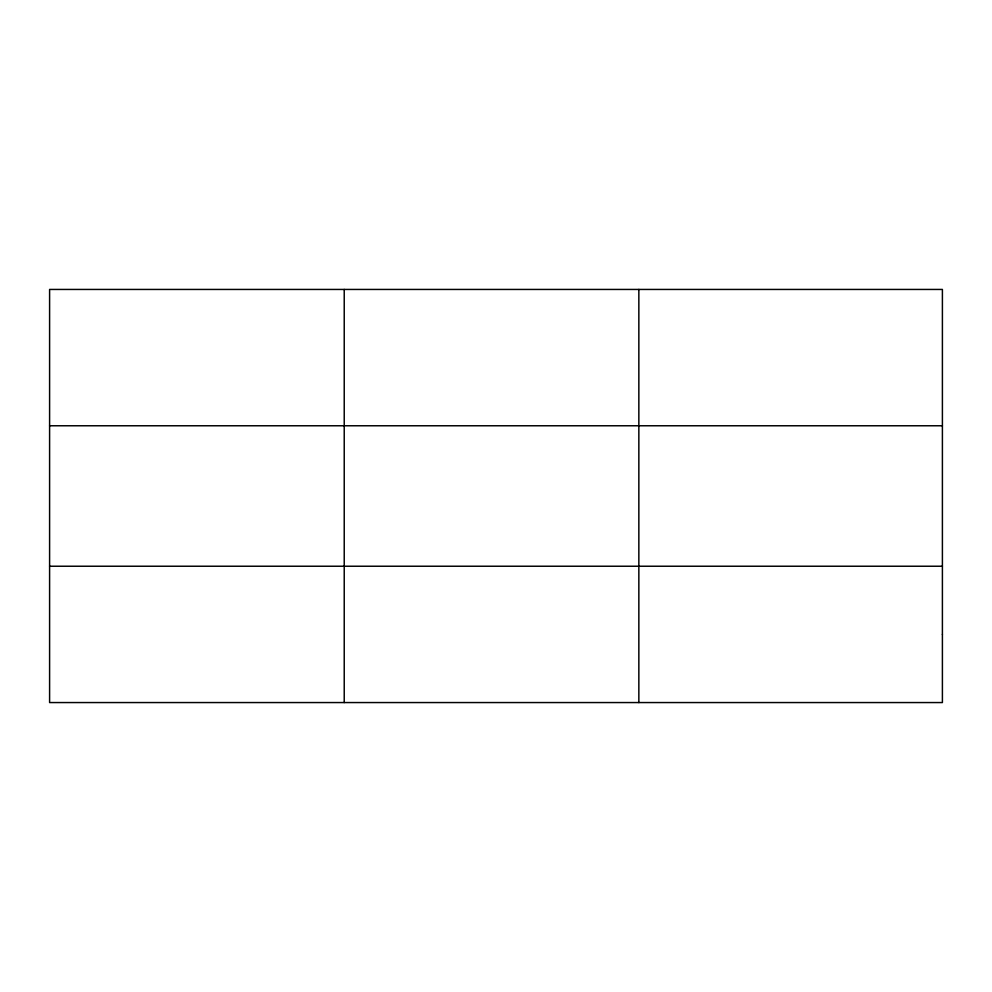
<?xml version="1.0" encoding="UTF-8"?>
<svg xmlns="http://www.w3.org/2000/svg" width="992" height="992" viewBox="0 0 992 992"><rect width="100%" height="100%" fill="white"/><g stroke="black" fill="none" stroke-linecap="round" stroke-linejoin="round"><path stroke-width="1.49" d="M344.224 289.441L344.224 702.559M638.848 289.441L638.848 702.559M49.6 425.766L942.4 425.766M49.6 566.234L942.4 566.234M942.4 634.396L942.4 702.559L49.6 702.559L49.6 289.441L942.4 289.441L942.4 634.396"/></g></svg>
